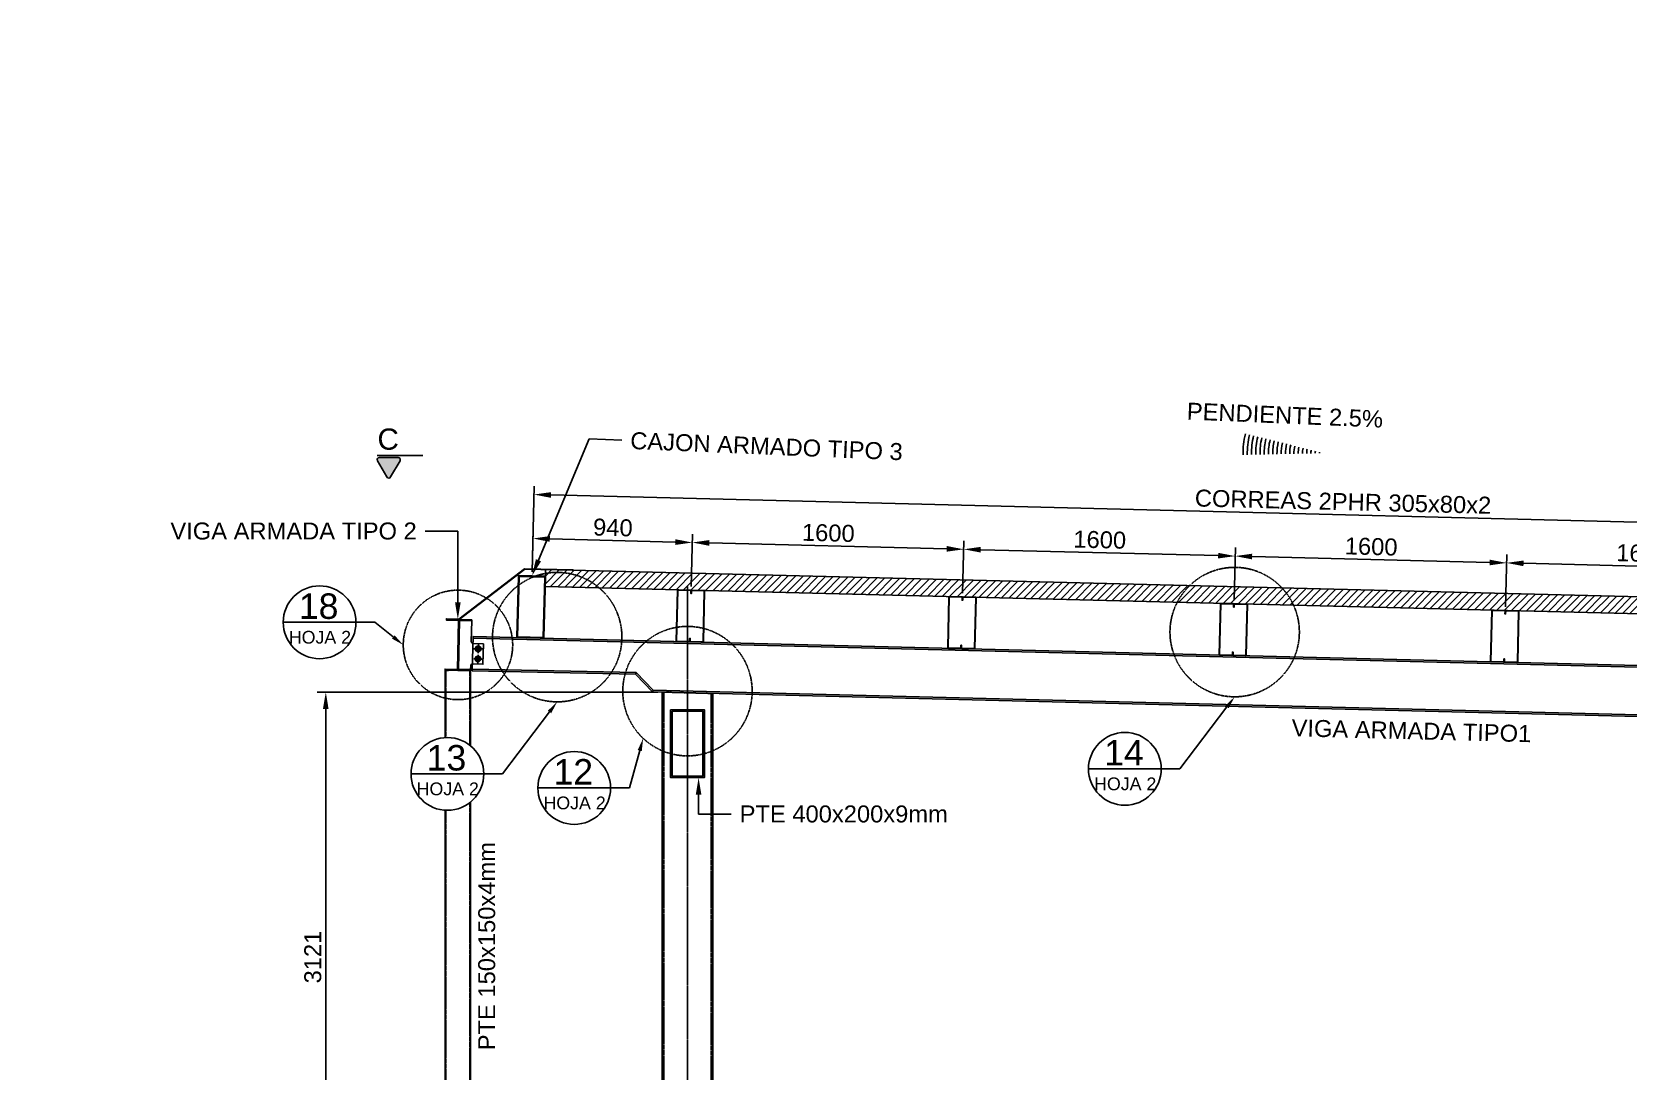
# Model space of a CAD drawing. Header units: millimetres. Extents: x -1367288 to 157996, y -18171 to 61708.
# Drawn here: x -2629 to 6777, y 15539 to 21659 of the extents above; entities that cross this region are included whole.
import ezdxf
from ezdxf import colors
from ezdxf.entities.mleader import LeaderData, LeaderLine
from ezdxf.enums import TextEntityAlignment as Align
from ezdxf.math import Vec2, Vec3

# ---------------------------------------------------------------- set-up
doc = ezdxf.new("R2010")
doc.units = ezdxf.units.MM
doc.header["$LTSCALE"] = 0.3
doc.set_wipeout_variables(frame=1)
doc.linetypes.add('CENTER', pattern=[50.8, 31.75, -6.35, 6.35, -6.35])
doc.linetypes.add('HIDDEN', pattern=[9.525, 6.35, -3.175])
for name, color, linetype in [('EE-2', 4, 'Continuous'), ('EE-5', 7, 'Continuous'), ('EE-CENTROS', 8, 'CENTER'), ('EE-TEXTO 1', 4, 'Continuous'), ('EE-TEXTO 2', 2, 'Continuous'), ('EE-V ARMADA TIPO 4', 223, 'Continuous'), ('SIM-2PHR 305x80x2', 4, 'Continuous'), ('SIM-ACHURADOS', 8, 'Continuous'), ('SIM-COTAS', 1, 'Continuous'), ('SIM-EJES', 8, 'CENTER'), ('SIM-OCULTOS', 8, 'HIDDEN'), ('SIM-PLATINAS', 2, 'Continuous'), ('SIM-PTE 150x150x4mm', 114, 'Continuous'), ('SIM-PTE 300x1-4x150x3-8', 42, 'Continuous'), ('SIM-PTE 300x300x10', 71, 'Continuous'), ('SIM-PTE 400x200x9', 64, 'Continuous'), ('SIM-TUBO 365x160x3-16', 83, 'Continuous')]:
    doc.layers.add(name, color=color, linetype=linetype)
doc.styles.add('ARIAL', font='arial.ttf')
doc.styles.add('ARIAL EE', font='arial.ttf')
doc.styles.get("Standard").update_dxf_attribs({"font": 'arial.ttf'})
doc.dimstyles.new('EE 1_STANDAR', dxfattribs={"dimtxt": 2, "dimasz": 2, "dimexe": 1, "dimexo": 0.5, "dimgap": 0.5, "dimtad": 1, "dimdec": 0, "dimdsep": 46, "dimtxsty": 'ARIAL EE', "dimcen": 1.5, "dimclrd": 256, "dimclre": 256, "dimclrt": 2, "dimadec": 0, "dimazin": 0, "dimtfac": 1, "dimtdec": 0, "dimtix": 1, "dimtmove": 0, "dimatfit": 2, "dimfxl": 1, "dimlwd": -1, "dimlwe": -1, "dimarcsym": 0})

# ---------------------------------------------------------------- blocks, each defined once
blk = doc.blocks.new('*D179')
at = {"layer": 'SIM-COTAS', "transparency": 16777216}
for p, q in [((1058.9, 17770.7), (-947.5, 17770.7)), ((-897.5, 14750), (-897.5, 17670.7)), ((-219.3, 14650), (-947.5, 14650))]:
    blk.add_line(p, q, dxfattribs=at)
for points in [[(-914.2, 17670.7), (-880.9, 17670.7), (-897.5, 17770.7)], [(-914.2, 14750), (-880.9, 14750), (-897.5, 14650)]]:
    blk.add_solid(points, dxfattribs=at)
at = {"layer": 'SIM-COTAS', "color": 2, "transparency": 16777216, "insert": (-973.6, 16210.4), "char_height": 100, "attachment_point": 5, "rotation": 90, "style": 'ARIAL EE'}
blk.add_mtext('3121', dxfattribs=at)
blk = doc.blocks.new('*D205')
at = {"layer": 'SIM-COTAS', "transparency": 16777216}
for p, q in [((318, 18480.2), (324.1, 18725.5)), ((422.8, 18673), (1162.3, 18654.5)), ((1255.8, 18392.7), (1263.6, 18702))]:
    blk.add_line(p, q, dxfattribs=at)
for points in [[(423.2, 18689.7), (422.4, 18656.3), (322.9, 18675.5)], [(1162.8, 18671.2), (1161.9, 18637.8), (1262.3, 18652)]]:
    blk.add_solid(points, dxfattribs=at)
at = {"layer": 'SIM-COTAS', "color": 2, "transparency": 16777216, "insert": (794.5, 18739.8), "char_height": 100, "attachment_point": 5, "rotation": 358.5679, "style": 'ARIAL EE'}
blk.add_mtext('940', dxfattribs=at)
blk = doc.blocks.new('*D206')
at = {"layer": 'SIM-COTAS', "transparency": 16777216}
for p, q in [((1255.8, 18392.7), (1263.6, 18702)), ((1362.3, 18649.5), (2761.8, 18614.5)), ((2855.3, 18352.7), (2863.1, 18662))]:
    blk.add_line(p, q, dxfattribs=at)
for points in [[(1362.7, 18666.2), (1361.9, 18632.8), (1262.3, 18652)], [(2762.3, 18631.2), (2761.4, 18597.9), (2861.8, 18612)]]:
    blk.add_solid(points, dxfattribs=at)
at = {"layer": 'SIM-COTAS', "color": 2, "transparency": 16777216, "insert": (2064, 18708), "char_height": 100, "attachment_point": 5, "rotation": 358.5679, "style": 'ARIAL EE'}
blk.add_mtext('1600', dxfattribs=at)
blk = doc.blocks.new('*D207')
at = {"layer": 'SIM-COTAS', "transparency": 16777216}
for p, q in [((2855.3, 18352.7), (2863.1, 18662)), ((2961.8, 18609.5), (4361.3, 18574.5)), ((4454.8, 18312.7), (4462.6, 18622))]:
    blk.add_line(p, q, dxfattribs=at)
for points in [[(2962.2, 18626.2), (2961.4, 18592.9), (2861.8, 18612)], [(4361.8, 18591.2), (4360.9, 18557.9), (4461.3, 18572)]]:
    blk.add_solid(points, dxfattribs=at)
at = {"layer": 'SIM-COTAS', "color": 2, "transparency": 16777216, "insert": (3663.5, 18668.1), "char_height": 100, "attachment_point": 5, "rotation": 358.5679, "style": 'ARIAL EE'}
blk.add_mtext('1600', dxfattribs=at)
blk = doc.blocks.new('*D208')
at = {"layer": 'SIM-COTAS', "transparency": 16777216}
for p, q in [((4454.8, 18312.7), (4462.6, 18621.8)), ((4561.3, 18569.4), (5960.8, 18534.4)), ((6054.3, 18272.8), (6062.1, 18581.9))]:
    blk.add_line(p, q, dxfattribs=at)
for points in [[(4561.7, 18586), (4560.9, 18552.7), (4461.3, 18571.9)], [(5961.3, 18551), (5960.4, 18517.7), (6060.8, 18531.9)]]:
    blk.add_solid(points, dxfattribs=at)
at = {"layer": 'SIM-COTAS', "color": 2, "transparency": 16777216, "insert": (5263, 18627.9), "char_height": 100, "attachment_point": 5, "rotation": 358.5679, "style": 'ARIAL EE'}
blk.add_mtext('1600', dxfattribs=at)
blk = doc.blocks.new('*D209')
at = {"layer": 'SIM-COTAS', "transparency": 16777216}
for p, q in [((6054.3, 18272.8), (6062.1, 18581.9)), ((7653.8, 18232.8), (7661.6, 18541.9)), ((6160.8, 18529.4), (7560.3, 18494.4))]:
    blk.add_line(p, q, dxfattribs=at)
for points in [[(6161.2, 18546), (6160.4, 18512.7), (6060.8, 18531.9)], [(7560.8, 18511), (7559.9, 18477.7), (7660.3, 18491.9)]]:
    blk.add_solid(points, dxfattribs=at)
at = {"layer": 'SIM-COTAS', "color": 2, "transparency": 16777216, "insert": (6862.5, 18587.9), "char_height": 100, "attachment_point": 5, "rotation": 358.5679, "style": 'ARIAL EE'}
blk.add_mtext('1600', dxfattribs=at)
blk = doc.blocks.new('*D212')
at = {"layer": 'SIM-COTAS', "transparency": 16777216}
for p, q in [((318, 18480.2), (330.6, 18984.4)), ((9761.3, 18698.6), (429.3, 18931.9)), ((9849.9, 18241.8), (9862.5, 18746.1))]:
    blk.add_line(p, q, dxfattribs=at)
for points in [[(429.7, 18948.6), (428.9, 18915.3), (329.3, 18934.4)], [(9761.7, 18715.3), (9760.9, 18682), (9861.3, 18696.1)]]:
    blk.add_solid(points, dxfattribs=at)
at = {"layer": 'SIM-COTAS', "color": 2, "transparency": 16777216, "insert": (5097.2, 18892), "char_height": 100, "attachment_point": 5, "rotation": 358.5679, "style": 'ARIAL EE'}
blk.add_mtext('CORREAS 2PHR 305x80x2', dxfattribs=at)
blk = doc.blocks.new('*D226')
at = {"layer": 'SIM-COTAS', "color": 2, "transparency": 16777216, "insert": (5500.2, 17542.6), "char_height": 100, "attachment_point": 5, "rotation": 358.5679, "style": 'ARIAL EE', "bg_fill": 3, "box_fill_scale": 1.1, "bg_fill_color": 256, "bg_fill_true_color": 13158600, "bg_fill_transparency": 0}
blk.add_mtext('VIGA ARMADA TIPO1', dxfattribs=at)
blk = doc.blocks.new('SIM-PENDIENTE')
for radius in [9.5, 9, 8.5, 8, 7.5, 7, 6.5, 6, 5.5, 5, 4.5, 4, 3.5, 3, 2.5, 2, 1.5, 1, 0.5]:
    blk.add_arc((0, 0), radius, 165, 180)
blk = doc.blocks.new('*D262')
at = {"layer": 'SIM-COTAS', "color": 2, "transparency": 16777216, "insert": (51.3, 16274.5), "char_height": 100, "width": 1248.849, "attachment_point": 5, "rotation": 90, "style": 'ARIAL EE', "bg_fill": 3, "box_fill_scale": 1.1, "bg_fill_color": 256, "bg_fill_true_color": 13158600, "bg_fill_transparency": 0}
blk.add_mtext('PTE 150x150x4mm', dxfattribs=at)
blk = doc.blocks.new('ITEM DETALLE')
at = {"color": 7, "transparency": 16777216}
blk.add_wipeout([(0, 4.29), (-0.84, 4.2), (-1.64, 3.96), (-2.38, 3.56), (-3.03, 3.03), (-3.56, 2.38), (-3.96, 1.64), (-4.2, 0.84), (-4.29, 0), (-4.2, -0.84), (-3.96, -1.64), (-3.56, -2.38), (-3.03, -3.03), (-2.38, -3.56), (-1.64, -3.96), (-0.84, -4.2), (0, -4.29), (0.84, -4.2), (1.64, -3.96), (2.38, -3.56), (3.03, -3.03), (3.56, -2.38), (3.96, -1.64), (4.2, -0.84), (4.29, 0), (4.2, 0.84), (3.96, 1.64), (3.56, 2.38), (3.03, 3.03), (2.38, 3.56), (1.64, 3.96), (0.84, 4.2)], dxfattribs=at)
at = {"layer": 'EE-5', "color": 7, "transparency": 16777216}
blk.add_line((-4.29, 0), (4.29, 0), dxfattribs=at)
blk.add_circle((0, 0), 4.29, dxfattribs=at)
at = {"layer": 'EE-TEXTO 1', "color": 4, "transparency": 16777216, "style": 'ARIAL EE'}
blk.add_attdef('X', text='', height=3, dxfattribs=at).set_placement((-0.11, 1.9), align=Align.MIDDLE_CENTER)
at = {"layer": 'EE-TEXTO 2', "color": 2, "transparency": 16777216, "style": 'ARIAL EE'}
blk.add_attdef('###', text='', height=1.5, dxfattribs=at).set_placement((0.04, -1.76), align=Align.MIDDLE_CENTER)

msp = doc.modelspace()

# ---------------------------------------------------------------- hatches: boundary and pattern name
h = msp.add_hatch(color=256)
h.dxf.hatch_style = 1
edge = h.paths.add_edge_path()
edge.add_line((-593, 19133.8), (-537.8, 19038.1))
edge.add_arc((-526.5, 19044.5), 12.9, -510, -390)
edge.add_line((-515.3, 19038.1), (-460.1, 19133.8))
edge.add_arc((-471.3, 19140.3), 12.9, -390, -270)
edge.add_line((-471.3, 19153.2), (-581.8, 19153.2))
edge.add_arc((-581.8, 19140.3), 12.9, -270, -150)
at = {"layer": 'SIM-ACHURADOS'}
h = msp.add_hatch(dxfattribs=at)
h.set_pattern_fill('ANSI31', color=256, scale=10, angle=0.32081)
h.set_pattern_definition([(45.32081, (9229.6, 51633.728), (-22.575995, 22.324582), [])])
h.paths.add_polyline_path([(395.8, 18393.2), (9767.8, 18158.8), (9769.4, 18258.8), (397.4, 18493.1)])

# ---------------------------------------------------------------- linework, layer by layer
at = {"elevation": 0.6}
msp.add_lwpolyline([(-593, 19133.8), (-537.8, 19038.1, 0.57735), (-515.3, 19038.1), (-460.1, 19133.8, 0.57735), (-471.3, 19153.2), (-581.8, 19153.2, 0.57735)], format="xyb", close=True, dxfattribs=at)
for points in [[(395.8, 18393.2), (9767.8, 18158.8), (9769.4, 18258.8), (397.4, 18493.1)], [(-8.7, 17952.7), (-16.1, 17966.4), (-8, 17979.7), (7.6, 17979.3), (15, 17965.6), (6.9, 17952.3)], [(-7.2, 18012.7), (-14.6, 18026.4), (-6.5, 18039.7), (9.1, 18039.3), (16.5, 18025.6), (8.4, 18012.3)]]:
    msp.add_lwpolyline(points, close=True, dxfattribs=at)
for centre, radius in [((-0.6, 17966, 0.6), 16.7), ((0.9, 18026, 0.6), 16.7), ((-0.6, 17966, 0.6), 13.5), ((0.9, 18026, 0.6), 13.5), ((-0.6, 17966, 0.6), 6.44), ((0.9, 18026, 0.6), 6.44)]:
    msp.add_circle(centre, radius)
for centre in [(-0.6, 17966, 0.6), (0.9, 18026, 0.6)]:
    msp.add_arc(centre, 7.94, 343.5679, 283.5679)
at = {"layer": 'EE-2'}
msp.add_line((-594.3, 19165.2, 0.6), (-324.9, 19165.2, 0.6), dxfattribs=at)
at = {"layer": 'EE-CENTROS'}
for p, q in [((-25.6, 17966.6, 0.6), (24.4, 17965.4, 0.6)), ((-24.1, 18026.6, 0.6), (25.9, 18025.4, 0.6)), ((-1.2, 17941, 0.6), (0.1, 17991, 0.6)), ((0.3, 18001, 0.6), (1.6, 18051, 0.6))]:
    msp.add_line(p, q, dxfattribs=at)
at = {"layer": 'EE-V ARMADA TIPO 4', "elevation": 0.6}
for points in [[(-36.8, 18197), (-186.8, 18200.7), (-186.9, 18194.7), (-37, 18191)], [(-108.9, 18192.8), (-114.9, 18192.9), (-122.1, 17905), (-116.1, 17904.9)], [(-44.3, 17897.1), (-194.3, 17900.8), (-194.1, 17906.8), (-44.2, 17903.1)]]:
    msp.add_lwpolyline(points, close=True, dxfattribs=at)
at = {"layer": 'SIM-2PHR 305x80x2', "elevation": 0.6}
for points in [[(1254.8, 18351.7), (1252.8, 18351.7), (1253.2, 18367.7, 0.414214), (1251.3, 18369.8), (1179.3, 18371.6, 0.414214), (1177.2, 18369.6), (1169.8, 18072.7, 0.414214), (1171.8, 18070.7), (1243.7, 18068.9, 0.414214), (1245.8, 18070.8), (1246.2, 18086.8), (1248.2, 18086.8), (1247.8, 18070.8, -0.414214), (1243.7, 18066.9), (1171.7, 18068.7, -0.414214), (1167.8, 18072.8), (1175.2, 18369.7, -0.414214), (1179.3, 18373.6), (1251.3, 18371.8, -0.414214), (1255.2, 18367.7), (1254.8, 18351.7)], [(1254.8, 18351.7), (1256.8, 18351.6), (1257.2, 18367.6, -0.414214), (1259.3, 18369.6), (1331.2, 18367.8, -0.414214), (1333.2, 18365.7), (1325.8, 18068.8, -0.414214), (1323.7, 18066.9), (1251.7, 18068.7, -0.414214), (1249.8, 18070.7), (1250.2, 18086.7), (1248.2, 18086.8), (1247.8, 18070.8, 0.414214), (1251.7, 18066.7), (1323.7, 18064.9, 0.414214), (1327.8, 18068.8), (1335.2, 18365.7, 0.414214), (1331.3, 18369.8), (1259.3, 18371.6, 0.414214), (1255.2, 18367.7), (1254.8, 18351.7)], [(2854.3, 18311.7), (2852.3, 18311.7), (2852.7, 18327.7, 0.414214), (2850.8, 18329.8), (2778.8, 18331.6, 0.414214), (2776.7, 18329.6), (2769.3, 18032.7, 0.414214), (2771.3, 18030.7), (2843.2, 18028.9, 0.414214), (2845.3, 18030.8), (2845.7, 18046.8), (2847.7, 18046.8), (2847.3, 18030.8, -0.414214), (2843.2, 18026.9), (2771.2, 18028.7, -0.414214), (2767.3, 18032.8), (2774.7, 18329.7, -0.414214), (2778.8, 18333.6), (2850.8, 18331.8, -0.414214), (2854.7, 18327.7), (2854.3, 18311.7)], [(2854.3, 18311.7), (2856.3, 18311.6), (2856.7, 18327.6, -0.414214), (2858.8, 18329.6), (2930.7, 18327.8, -0.414214), (2932.7, 18325.7), (2925.3, 18028.8, -0.414214), (2923.2, 18026.9), (2851.2, 18028.7, -0.414214), (2849.3, 18030.7), (2849.7, 18046.7), (2847.7, 18046.8), (2847.3, 18030.8, 0.414214), (2851.2, 18026.7), (2923.2, 18024.9, 0.414214), (2927.3, 18028.8), (2934.7, 18325.7, 0.414214), (2930.8, 18329.8), (2858.8, 18331.6, 0.414214), (2854.7, 18327.7), (2854.3, 18311.7)], [(4453.8, 18271.7), (4451.8, 18271.7), (4452.2, 18287.7, 0.414214), (4450.3, 18289.8), (4378.3, 18291.6, 0.414214), (4376.2, 18289.6), (4368.8, 17992.7, 0.414214), (4370.8, 17990.7), (4442.7, 17988.9, 0.414214), (4444.8, 17990.8), (4445.2, 18006.8), (4447.2, 18006.8), (4446.8, 17990.8, -0.414214), (4442.7, 17986.9), (4370.7, 17988.7, -0.414214), (4366.8, 17992.8), (4374.2, 18289.7, -0.414214), (4378.3, 18293.6), (4450.3, 18291.8, -0.414214), (4454.2, 18287.7), (4453.8, 18271.7)], [(4453.8, 18271.7), (4455.8, 18271.6), (4456.2, 18287.6, -0.414214), (4458.3, 18289.6), (4530.2, 18287.8, -0.414214), (4532.2, 18285.7), (4524.8, 17988.8, -0.414214), (4522.7, 17986.9), (4450.7, 17988.7, -0.414214), (4448.8, 17990.7), (4449.2, 18006.7), (4447.2, 18006.8), (4446.8, 17990.8, 0.414214), (4450.7, 17986.7), (4522.7, 17984.9, 0.414214), (4526.8, 17988.8), (4534.2, 18285.7, 0.414214), (4530.3, 18289.8), (4458.3, 18291.6, 0.414214), (4454.2, 18287.7), (4453.8, 18271.7)], [(6053.3, 18231.7), (6051.3, 18231.7), (6051.7, 18247.7, 0.414214), (6049.8, 18249.8), (5977.8, 18251.6, 0.414214), (5975.7, 18249.6), (5968.3, 17952.7, 0.414214), (5970.3, 17950.7), (6042.2, 17948.9, 0.414214), (6044.3, 17950.8), (6044.7, 17966.8), (6046.7, 17966.8), (6046.3, 17950.8, -0.414214), (6042.2, 17946.9), (5970.2, 17948.7, -0.414214), (5966.3, 17952.8), (5973.7, 18249.7, -0.414214), (5977.8, 18253.6), (6049.8, 18251.8, -0.414214), (6053.7, 18247.7), (6053.3, 18231.7)], [(6053.3, 18231.7), (6055.3, 18231.6), (6055.7, 18247.6, -0.414214), (6057.8, 18249.6), (6129.7, 18247.8, -0.414214), (6131.7, 18245.7), (6124.3, 17948.8, -0.414214), (6122.2, 17946.9), (6050.2, 17948.7, -0.414214), (6048.3, 17950.7), (6048.7, 17966.7), (6046.7, 17966.8), (6046.3, 17950.8, 0.414214), (6050.2, 17946.7), (6122.2, 17944.9, 0.414214), (6126.3, 17948.8), (6133.7, 18245.7, 0.414214), (6129.8, 18249.8), (6057.8, 18251.6, 0.414214), (6053.7, 18247.7), (6053.3, 18231.7)]]:
    msp.add_lwpolyline(points, format="xyb", dxfattribs=at)
at = {"layer": 'SIM-EJES'}
msp.add_line((1233.9, 0, 0.6), (1233.9, 18394.7, 0.6), dxfattribs=at)
at = {"layer": 'SIM-OCULTOS', "elevation": 0.6}
for points in [[(-190.3, 17899), (-190.3, 14650), (-48.3, 14650), (-48.3, 17900)], [(1093.9, 0), (1373.9, 0), (1373.7, 17763.1), (1093.9, 17770.9)]]:
    msp.add_lwpolyline(points, close=True, dxfattribs=at)
at = {"layer": 'SIM-PLATINAS', "elevation": 0.6}
msp.add_lwpolyline([(-186.8, 18200.7), (-186.7, 18202.7), (-113.6, 18200.9), (273.5, 18497.6), (560.2, 18491.9), (560.2, 18489.9), (274.7, 18495.6), (-112.3, 18198.9), (-186.8, 18200.7)], dxfattribs=at)
msp.add_lwpolyline([(-43.6, 17925.1, -0.414214), (-31.3, 17936.8), (28.7, 17935.3), (31.7, 18055.2), (-28.3, 18056.7, -0.414214), (-40, 18069), (-37, 18191), (-108.9, 18192.8), (-116.1, 17904.9), (-44.2, 17903.1)], format="xyb", close=True, dxfattribs=at)
at = {"layer": 'SIM-PTE 150x150x4mm', "elevation": 0.6}
msp.add_lwpolyline([(-194.3, 17899), (-194.3, 14650), (-44.3, 14650), (-44.2, 17900.1)], close=True, dxfattribs=at)
at = {"layer": 'SIM-PTE 300x1-4x150x3-8'}
msp.add_line((-28.9, 18098.7, 0.6), (-34, 17896.8, 0.6), dxfattribs=at)
at = {"layer": 'SIM-PTE 300x1-4x150x3-8', "elevation": 0.6}
for points in [[(-29.2, 18089.2), (9989.9, 17838.7), (9990.1, 17848.2), (-28.9, 18098.7)], [(932.3, 17886), (-33.8, 17906.3), (-34, 17896.8), (928.2, 17876.6)], [(1032.7, 17781.5), (1028.6, 17772.1), (928.2, 17876.6), (932.3, 17886)], [(1028.6, 17772.1), (9977.6, 17548.4), (9977.9, 17557.9), (1032.7, 17781.5)]]:
    msp.add_lwpolyline(points, close=True, dxfattribs=at)
at = {"layer": 'SIM-PTE 300x300x10', "elevation": 0.6}
msp.add_lwpolyline([(1083.9, 0), (1383.9, 0), (1383.7, 17763.2), (1083.9, 17770.7)], close=True, dxfattribs=at)
at = {"layer": 'SIM-PTE 400x200x9', "elevation": 0.6}
for points in [[(1133.9, 17667), (1133.9, 17267), (1333.9, 17267), (1333.9, 17667)], [(1142.9, 17658), (1142.9, 17276), (1324.9, 17276), (1324.9, 17658)]]:
    msp.add_lwpolyline(points, close=True, dxfattribs=at)
at = {"layer": 'SIM-TUBO 365x160x3-16', "elevation": 0.6}
for points in [[(233.1, 18096.9), (228.4, 18097), (237.3, 18452.5), (242, 18452.4)], [(397.3, 18453.2), (237.4, 18457.2), (237.3, 18452.5), (397.2, 18448.5)], [(388.3, 18093), (383.6, 18093.1), (392.5, 18448.6), (397.2, 18448.5)], [(388.3, 18093), (228.4, 18097), (228.3, 18092.3), (388.2, 18088.3)]]:
    msp.add_lwpolyline(points, close=True, dxfattribs=at)

# ---------------------------------------------------------------- block references
at = {"layer": 'SIM-COTAS', "xscale": 49.99999999999999, "yscale": 49.99999999999999, "zscale": 49.99999999999999, "rotation": 1.257761649753901}
msp.add_blockref('SIM-PENDIENTE', (4982.8, 19178.8), dxfattribs=at)

# ---------------------------------------------------------------- texts
at = {"layer": 'EE-TEXTO 1', "style": 'ARIAL EE', "flags": 4}
msp.add_attdef('C', text='C', height=125, dxfattribs=at).set_placement((-529.9, 19261, 0.6), align=Align.MIDDLE_CENTER)
at = {"layer": 'SIM-COTAS', "color": 2, "insert": (4174.8, 19375.2), "char_height": 100, "width": 1189.496, "attachment_point": 7, "rotation": 357.61167, "style": 'ARIAL'}
msp.add_mtext('\\A1;PENDIENTE 2.5%', dxfattribs=at)

# ---------------------------------------------------------------- dimensions: what is measured, and where the dimension line sits
at = {"layer": 'SIM-COTAS'}
dim = msp.add_linear_dim(base=(329.3, 18934.4, 0.6), p1=(9849.3, 18216.8, 0.6), p2=(317.3, 18455.2, 0.6), angle=358.5679, text='CORREAS 2PHR 305x80x2', dimstyle='EE 1_STANDAR', dxfattribs=at)
dim.commit()
dim.dimension.update_dxf_attribs({"geometry": '*D212', "text_midpoint": (5097.2, 18892, 0.6)})
for base, p1, p2, angle, picture, middle in [((1262.3, 18652, 0.6), (317.3, 18455.2, 0.6), (1255.2, 18367.7, 0.6), 358.5679, '*D205', (794.5, 18739.8, 0.6)), ((2861.8, 18612, 0.6), (1255.2, 18367.7, 0.6), (2854.7, 18327.7, 0.6), 358.5679, '*D206', (2064, 18708, 0.6)), ((4461.3, 18572, 0.6), (2854.7, 18327.7, 0.6), (4454.2, 18287.7, 0.6), 358.5679, '*D207', (3663.5, 18668.1, 0.6)), ((6060.8, 18531.9, 0.6), (4454.2, 18287.7, 0.6), (6053.7, 18247.9, 0.6), 358.5679, '*D208', (5263, 18627.9, 0.6)), ((7660.3, 18491.9, 0.6), (6053.7, 18247.9, 0.6), (7653.2, 18207.8, 0.6), 358.5679, '*D209', (6862.5, 18587.9, 0.6)), ((-897.5, 17770.7, 0.6), (-194.3, 14650), (1083.9, 17770.7, 0.6), 90, '*D179', (-973.6, 16210.4, 0.6))]:
    dim = msp.add_linear_dim(base=base, p1=p1, p2=p2, angle=angle, dimstyle='EE 1_STANDAR', dxfattribs=at)
    dim.commit()
    dim.dimension.update_dxf_attribs({"geometry": picture, "text_midpoint": middle})

# ---------------------------------------------------------------- leaders
at = {"layer": 'SIM-COTAS', "linetype": 'Continuous'}
ml = msp.add_multileader_mtext('Standard', dxfattribs=at)
ml.set_content('\\A1;\\pxt10;{\\C2;CAJON ARMADO TIPO 3}', color=256)
ml.set_leader_properties()
ml.build(insert=Vec2(0, 0))
ml.multileader.update_dxf_attribs({"dogleg_length": 0.0025, "arrow_head_size": 100, "scale": 50})
ctx = ml.context
ctx.base_point, ctx.scale, ctx.char_height, ctx.arrow_head_size, ctx.landing_gap_size, ctx.plane_origin, ctx.plane_x_axis, ctx.plane_y_axis = Vec3(8186.8, 19106, 0.6), 50, 100, 100, 50, Vec3(5070.6, 2225.6, 0.6), Vec3(0.999131, -0.041672), Vec3(0.041672, 0.999131)
ctx.text_align_type = 2
notes = []
notes.append((ctx, [(1, (1, 1, 0), (9590, 19047.5, 0.6), (-0.999131, 0.041672), 192.2, [(0, [(9814.3, 18216.9, 0.6)], 0, [])])]))
ctx.mtext.insert, ctx.mtext.text_direction, ctx.mtext.rotation, ctx.mtext.width, ctx.mtext.defined_height, ctx.mtext.alignment, ctx.mtext.flow_direction = Vec3(9350.2, 19108.4, 0.6), Vec3(0.999131, -0.041672), 6.241501, 1224.159, 411.1, 3, 5
ml = msp.add_multileader_mtext('Standard', dxfattribs=at)
ml.set_content('\\A1;\\pxt10;{\\C2;VIGA ARMADA TIPO 2}', color=256)
ml.set_leader_properties()
ml.build(insert=Vec2(0, 0))
ml.multileader.update_dxf_attribs({"dogleg_length": 0.0025, "arrow_head_size": 100, "scale": 50})
ctx = ml.context
ctx.base_point, ctx.scale, ctx.char_height, ctx.arrow_head_size, ctx.landing_gap_size, ctx.plane_origin = Vec3(-1381.4, 18718.9, 0.6), 50, 100, 100, 50, Vec3(3231.3, 1570, 0.6)
ctx.text_align_type = 2
notes.append((ctx, [(0, (1, 1, 0), (-119.3, 18718.9, 0.6), (-1, 0), 192.2, [(0, [(-119.3, 18199, 0.6)], 0, [])])]))
ctx.mtext.insert, ctx.mtext.width, ctx.mtext.defined_height, ctx.mtext.alignment, ctx.mtext.flow_direction = Vec3(-361.5, 18769.8, 0.6), 1051.855, 411.1, 3, 5
at = {"layer": 'SIM-COTAS'}
ml = msp.add_multileader_block('Standard', dxfattribs=at)
ml.set_content('ITEM DETALLE', color=256, scale=50)
ml.set_attribute('X', '18', width=0)
ml.set_attribute('###', 'HOJA 2', width=0)
ml.set_leader_properties(color=256)
ml.build(insert=Vec2(0, 0))
ml.multileader.update_dxf_attribs({"arrow_head_size": 75, "scale": 50})
ctx = ml.context
ctx.base_point, ctx.scale, ctx.char_height, ctx.arrow_head_size, ctx.landing_gap_size, ctx.plane_origin = Vec3(-1148.3, 18182.1, 0.7), 50, 200, 75, 100, Vec3(-2358.7, 17003, 0.7)
notes.append((ctx, [(1, (1, 1, 0), (-609.4, 18182.1, 0.7), (-1, 0), 110.4, [(0, [(-440.9, 18049, 0.7)], 0, [])])]))
ctx.block.insert = Vec3(-934, 18182.1, 0.7)
ml = msp.add_multileader_block('Standard', dxfattribs=at)
ml.set_content('ITEM DETALLE', color=256, scale=50)
ml.set_attribute('X', '12', width=0)
ml.set_attribute('###', 'HOJA 2', width=0)
ml.set_leader_properties(color=256)
ml.build(insert=Vec2(0, 0))
ml.multileader.update_dxf_attribs({"arrow_head_size": 75, "scale": 50})
ctx = ml.context
ctx.base_point, ctx.scale, ctx.char_height, ctx.arrow_head_size, ctx.landing_gap_size, ctx.plane_origin = Vec3(352.4, 17206.3, 0.7), 50, 200, 75, 100, Vec3(-1029.5, 16670.3, 0.7)
notes.append((ctx, [(1, (1, 1, 0), (891.3, 17206.3, 0.7), (-1, 0), 110.4, [(0, [(972.8, 17498.7, 0.7)], 0, [])])]))
ctx.block.insert = Vec3(566.6, 17206.3, 0.7)
at = {"layer": 'SIM-COTAS', "linetype": 'Continuous'}
ml = msp.add_multileader_mtext('Standard', dxfattribs=at)
ml.set_content('\\A1;{\\C2;VIGA ARMADA TIPO1}', color=256)
ml.set_leader_properties()
ml.build(insert=Vec2(0, 0))
ml.multileader.update_dxf_attribs({"dogleg_length": 0.0025, "arrow_head_size": 100, "scale": 50})
ctx = ml.context
ctx.base_point, ctx.scale, ctx.char_height, ctx.arrow_head_size, ctx.landing_gap_size, ctx.plane_origin = Vec3(8534.9, 16803.4, 0.6), 50, 100, 100, 50, Vec3(13825.1, 968.3, 0.6)
ctx.text_align_type = 2
notes.append((ctx, [(0, (1, 1, 0), (9797.1, 16803.4, 0.6), (-1, 0), 192.2, [(0, [(9798.1, 17148.4, 0.6)], 0, [])])]))
ctx.mtext.insert, ctx.mtext.rotation, ctx.mtext.width, ctx.mtext.defined_height, ctx.mtext.alignment, ctx.mtext.flow_direction = Vec3(9554.8, 16854.3, 0.6), 6.283185, 1051.855, 411.1, 3, 5
for ctx, leaders in notes:
    for number, flags, end, landing, length, lines in leaders:
        leader = LeaderData()
        leader.index, (leader.has_last_leader_line, leader.has_dogleg_vector, leader.attachment_direction) = number, flags
        leader.last_leader_point, leader.dogleg_vector, leader.dogleg_length = Vec3(end), Vec3(landing), length
        for number, points, colour, breaks in lines:
            line = LeaderLine()
            line.index, line.vertices, line.color, line.breaks = number, Vec3.list(points), colors.encode_raw_color(colour), breaks
            leader.lines.append(line)
        ctx.leaders.append(leader)

# ---------------------------------------------------------------- next in the draw order: dimensions: what is measured, and where the dimension line sits
at = {"layer": 'SIM-COTAS'}
dim = msp.add_linear_dim(base=(127.4, 14650, -1.5), p1=(-194.3, 17899, 0.6), p2=(-194.3, 14650), angle=270, text='PTE 150x150x4mm', dimstyle='EE 1_STANDAR', override={"dimse1": 1, "dimse2": 1, "dimsd1": 1, "dimsd2": 1, "dimtfill": 1}, dxfattribs=at)
dim.commit()
dim.dimension.update_dxf_attribs({"geometry": '*D262', "text_midpoint": (51.3, 16274.5, -1.5)})
dim = msp.add_aligned_dim(p1=(1028.6, 17772.1, 0.6), p2=(9977.6, 17548.4, 0.6), distance=-194.5, text='VIGA ARMADA TIPO1', dimstyle='EE 1_STANDAR', override={"dimse1": 1, "dimse2": 1, "dimsd1": 1, "dimsd2": 1, "dimtfill": 1}, dxfattribs=at)
dim.commit()
dim.dimension.update_dxf_attribs({"geometry": '*D226', "text_midpoint": (5500.2, 17542.6)})

# ---------------------------------------------------------------- next in the draw order: linework, layer by layer
at = {"layer": 'SIM-OCULTOS'}
for centre, radius in [((466.3, 18094.8, 0.6), 381.2), ((4458.5, 18124.4, 0.6), 381.2), ((-118.5, 18049, 0.6), 322.4), ((1233.9, 17776.5, 0.6), 381.2)]:
    msp.add_circle(centre, radius, dxfattribs=at)

# ---------------------------------------------------------------- next in the draw order: leaders
at = {"layer": 'SIM-COTAS', "linetype": 'Continuous'}
ml = msp.add_multileader_mtext('Standard', dxfattribs=at)
ml.set_content('\\A1;\\pxt10;{\\C2;CAJON ARMADO TIPO 3}', color=256)
ml.set_leader_properties()
ml.build(insert=Vec2(0, 0))
ml.multileader.update_dxf_attribs({"dogleg_length": 0.0025, "arrow_head_size": 100, "scale": 50})
ctx = ml.context
ctx.base_point, ctx.scale, ctx.char_height, ctx.arrow_head_size, ctx.landing_gap_size, ctx.plane_origin, ctx.plane_x_axis, ctx.plane_y_axis = Vec3(847.2, 19254.3, 0.6), 50, 100, 100, 50, Vec3(3668, 2126.2, 0.6), Vec3(0.999131, -0.041672), Vec3(0.041672, 0.999131)
notes = []
notes.append((ctx, [(1, (1, 1, 0), (655.2, 19262.3, 0.6), (0.999131, -0.041672), 192.2, [(0, [(317.3, 18455.2, 0.6)], 0, [])])]))
ctx.mtext.insert, ctx.mtext.text_direction, ctx.mtext.rotation, ctx.mtext.width, ctx.mtext.defined_height, ctx.mtext.flow_direction = Vec3(899.3, 19303.1, 0.6), Vec3(0.999131, -0.041672), 6.241501, 1204.019, 411.1, 5
at = {"layer": 'SIM-COTAS'}
ml = msp.add_multileader_block('Standard', dxfattribs=at)
ml.set_content('ITEM DETALLE', color=256, scale=50)
ml.set_attribute('X', '13', width=0)
ml.set_attribute('###', 'HOJA 2', width=0)
ml.set_leader_properties(color=256)
ml.build(insert=Vec2(0, 0))
ml.multileader.update_dxf_attribs({"arrow_head_size": 75, "scale": 50})
ctx = ml.context
ctx.base_point, ctx.scale, ctx.char_height, ctx.arrow_head_size, ctx.landing_gap_size, ctx.plane_origin = Vec3(-395, 17289.1, 0.2), 50, 200, 75, 100, Vec3(-2201.1, 16826, 0.2)
notes.append((ctx, [(1, (1, 1, 0), (143.9, 17289.1, 0.2), (-1, 0), 110.4, [(0, [(466.3, 17713.6, 0.2)], 0, [])])]))
ctx.block.insert = Vec3(-180.7, 17289.1, 0.2)
ml = msp.add_multileader_block('Standard', dxfattribs=at)
ml.set_content('ITEM DETALLE', color=256, scale=50)
ml.set_attribute('X', '14', width=0)
ml.set_attribute('###', 'HOJA 2', width=0)
ml.set_leader_properties(color=256)
ml.build(insert=Vec2(0, 0))
ml.multileader.update_dxf_attribs({"arrow_head_size": 75, "scale": 50})
ctx = ml.context
ctx.base_point, ctx.scale, ctx.char_height, ctx.arrow_head_size, ctx.landing_gap_size, ctx.plane_origin = Vec3(3597.2, 17318.7, 0.2), 50, 200, 75, 100, Vec3(1791.1, 16855.6, 0.2)
notes.append((ctx, [(1, (1, 1, 0), (4136.1, 17318.7, 0.2), (-1, 0), 110.4, [(0, [(4458.5, 17743.2, 0.2)], 0, [])])]))
ctx.block.insert = Vec3(3811.5, 17318.7, 0.2)
at = {"layer": 'SIM-COTAS', "linetype": 'Continuous'}
ml = msp.add_multileader_mtext('Standard', dxfattribs=at)
ml.set_content('\\A1;\\pxt10;{\\C2;PTE 400x200x9mm}', color=256)
ml.set_leader_properties()
ml.build(insert=Vec2(0, 0))
ml.multileader.update_dxf_attribs({"dogleg_length": 0.0025, "arrow_head_size": 100, "scale": 50})
ctx = ml.context
ctx.base_point, ctx.scale, ctx.char_height, ctx.arrow_head_size, ctx.landing_gap_size, ctx.plane_origin = Vec3(1491.5, 17052.5, 0.6), 50, 100, 100, 50, Vec3(-2728.8, 727.3, 0.6)
notes.append((ctx, [(0, (1, 1, 0), (1299.3, 17052.5, 0.6), (1, 0), 192.2, [(0, [(1299.4, 17267, 0.6)], 0, [])])]))
ctx.mtext.insert, ctx.mtext.width, ctx.mtext.defined_height, ctx.mtext.flow_direction = Vec3(1541.5, 17103.3, 0.6), 1051.855, 411.1, 5
for ctx, leaders in notes:
    for number, flags, end, landing, length, lines in leaders:
        leader = LeaderData()
        leader.index, (leader.has_last_leader_line, leader.has_dogleg_vector, leader.attachment_direction) = number, flags
        leader.last_leader_point, leader.dogleg_vector, leader.dogleg_length = Vec3(end), Vec3(landing), length
        for number, points, colour, breaks in lines:
            line = LeaderLine()
            line.index, line.vertices, line.color, line.breaks = number, Vec3.list(points), colors.encode_raw_color(colour), breaks
            leader.lines.append(line)
        ctx.leaders.append(leader)

doc.saveas('drawing.dxf')
